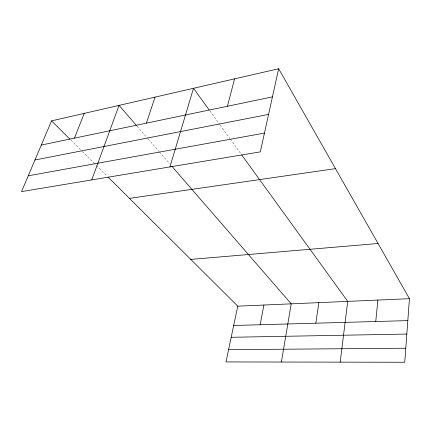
<?xml version="1.0" encoding="UTF-8"?>
<svg xmlns="http://www.w3.org/2000/svg" width="431" height="431" viewBox="0 0 431 431"><rect width="100%" height="100%" fill="white"/><g stroke="black" fill="none" stroke-linecap="round" stroke-linejoin="round"><path stroke-width="0.32" stroke-dasharray="2.15 1.62" d="M70.97 140.204L81.863 151.044M82.337 151.513L96.086 165.197M96.566 165.671L107.044 176.096M137.074 126.17L147.628 138.34M148.07 138.847L159.061 151.518M159.497 152.019L169.566 163.624M209.945 111.031L219.74 124.57M220.133 125.109L229.928 138.642M230.316 139.181L241.236 154.266"/><path stroke-width="0.65" d="M278.658 68.739L260.308 151.879L21.55 191.601L51.548 120.879L278.658 68.739L409.45 298.683L404.741 362.261L225.979 361.932L237.772 306.172L107.998 177.044M375.751 321.515L377.885 300.057M340.199 362.142L347.715 301.377L241.629 154.804M315.831 323.191L318.848 302.632M281.378 362.035L291.205 303.839L171.754 166.15M260.162 324.748L263.917 305.029M227.417 106.258L234.593 78.857M169.943 166.916L193.487 88.29L209.159 109.948M146.357 123.153L155.052 97.115M91.771 179.921L119.037 105.385L136.632 125.663M74.423 138.141L84.234 113.375M41.295 145.048L272.446 96.873M34.965 159.982L268.578 114.404M28.252 175.805L264.456 133.093M129.429 198.368L335.485 168.64M190.782 259.419L378.062 243.499M237.772 306.172L409.45 298.683M233.688 325.486L407.823 320.616M231.194 337.284L406.832 334.063M228.57 349.676L405.781 348.216M51.548 120.879L70.021 139.261"/></g></svg>
